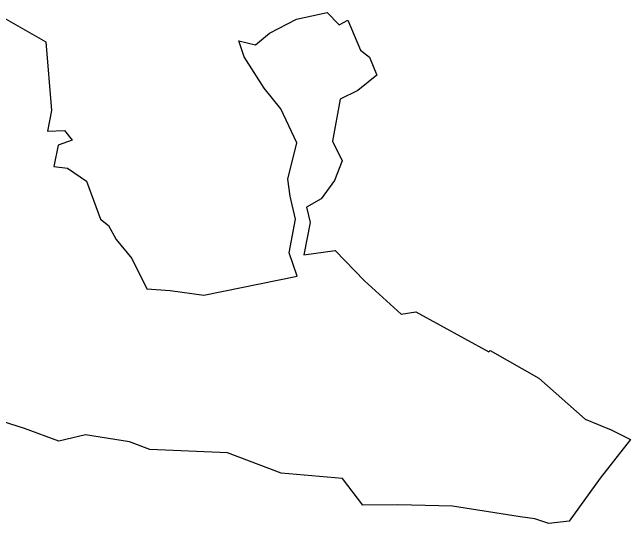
# Model space of a CAD drawing. Header units: metres. Extents: x 280128 to 286021, y 2030817 to 2033487.
# Drawn here: x 283075 to 286021, y 2030817 to 2033251 of the extents above; entities that cross this region are included whole.
import ezdxf

# ---------------------------------------------------------------- set-up
doc = ezdxf.new("R2010")
doc.units = ezdxf.units.M
doc.layers.add('village', color=3, linetype='Continuous')

msp = doc.modelspace()

# ---------------------------------------------------------------- linework, layer by layer
at = {"layer": 'village', "color": 4}
msp.add_polyline3d([(283022.5, 2033231.7, 0), (283234.3, 2033111.1, 0), (283234.3, 2033111.1, 0), (283260.2, 2032784.1, 0), (283241.7, 2032686.1, 0), (283322.4, 2032688.9, 0), (283358.8, 2032642.7, 0), (283292.3, 2032618.6, 0), (283271.7, 2032518, 0), (283337.6, 2032509, 0), (283427.1, 2032447.3, 0), (283494.2, 2032267.3, 0), (283532.8, 2032235.8, 0), (283569.9, 2032169.6, 0), (283643.8, 2032079.4, 0), (283715.3, 2031934.9, 0), (283826.1, 2031927.2, 0), (283986.5, 2031905, 0), (284431.7, 2031995.4, 0), (284393.5, 2032105.7, 0), (284423.9, 2032267.1, 0), (284397.9, 2032376.3, 0), (284387.1, 2032456.7, 0), (284429.3, 2032630.5, 0), (284353.7, 2032791.3, 0), (284274.2, 2032889.6, 0), (284179.8, 2033039.1, 0), (284153.1, 2033115.4, 0), (284233.3, 2033096.7, 0), (284299.1, 2033151.6, 0), (284428, 2033218.3, 0), (284574.5, 2033250.8, 0), (284632, 2033192.3, 0), (284673.1, 2033214, 0), (284732.8, 2033071.1, 0), (284775.7, 2033037.5, 0), (284811.1, 2032951.7, 0), (284720.7, 2032878.4, 0), (284636.2, 2032837.6, 0), (284599.9, 2032637.7, 0), (284646.2, 2032545, 0), (284609.6, 2032450.4, 0), (284546.7, 2032362.8, 0), (284476.3, 2032323.8, 0), (284493.8, 2032251.3, 0), (284463.8, 2032096.1, 0), (284612.7, 2032117.5, 0), (284753.2, 2031973.6, 0), (284927.9, 2031813.8, 0), (284996.9, 2031825.1, 0), (285345, 2031635.7, 0), (285351.7, 2031641.7, 0), (285582.5, 2031509.5, 0), (285803.5, 2031315.1, 0), (285928.3, 2031264.3, 0), (286020.6, 2031218.3, 0), (285875.3, 2031033.5, 0), (285727.2, 2030828.8, 0), (285631.4, 2030817.4, 0), (285563.9, 2030840.4, 0), (285494.3, 2030850.2, 0), (285171.5, 2030900.2, 0), (284910.9, 2030907.2, 0), (284744.3, 2030905.5, 0), (284647.7, 2031032.6, 0), (284354.6, 2031056.8, 0), (284099.5, 2031153.6, 0), (283728.9, 2031170.9, 0), (283632, 2031206.6, 0), (283423.5, 2031240.1, 0), (283295.8, 2031210, 0), (283133.1, 2031270.7, 0), (282985.7, 2031316.2, 0)], dxfattribs=at)

doc.saveas('drawing.dxf')
